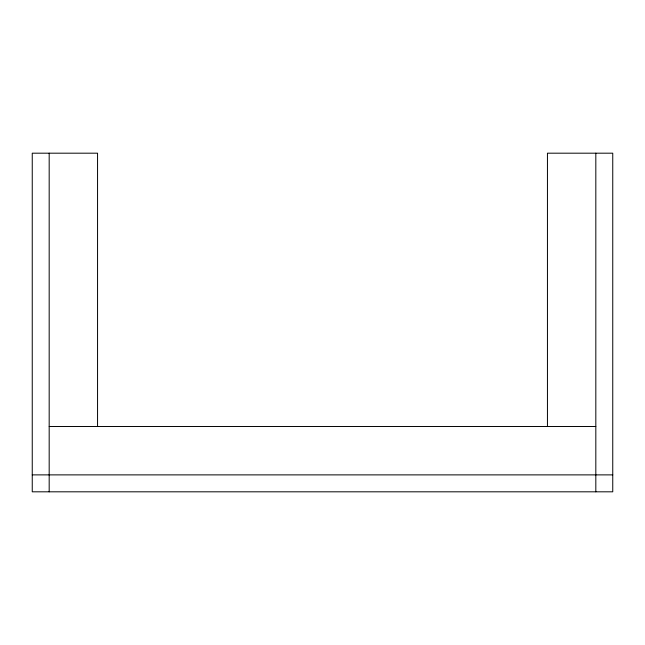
<?xml version="1.0" encoding="UTF-8"?>
<svg xmlns="http://www.w3.org/2000/svg" width="645" height="645" viewBox="0 0 645 645"><rect width="100%" height="100%" fill="white"/><g stroke="black" fill="none" stroke-linecap="round" stroke-linejoin="round"><path stroke-width="0.97" d="M49.181 426.506L595.819 426.506M32.25 474.881L612.75 474.881M595.819 153.188L595.819 491.812M547.444 426.506L547.444 153.188L612.75 153.188L612.75 491.812L32.25 491.812L32.25 153.188L97.556 153.188L97.556 426.506M49.181 153.188L49.181 491.812"/></g></svg>
